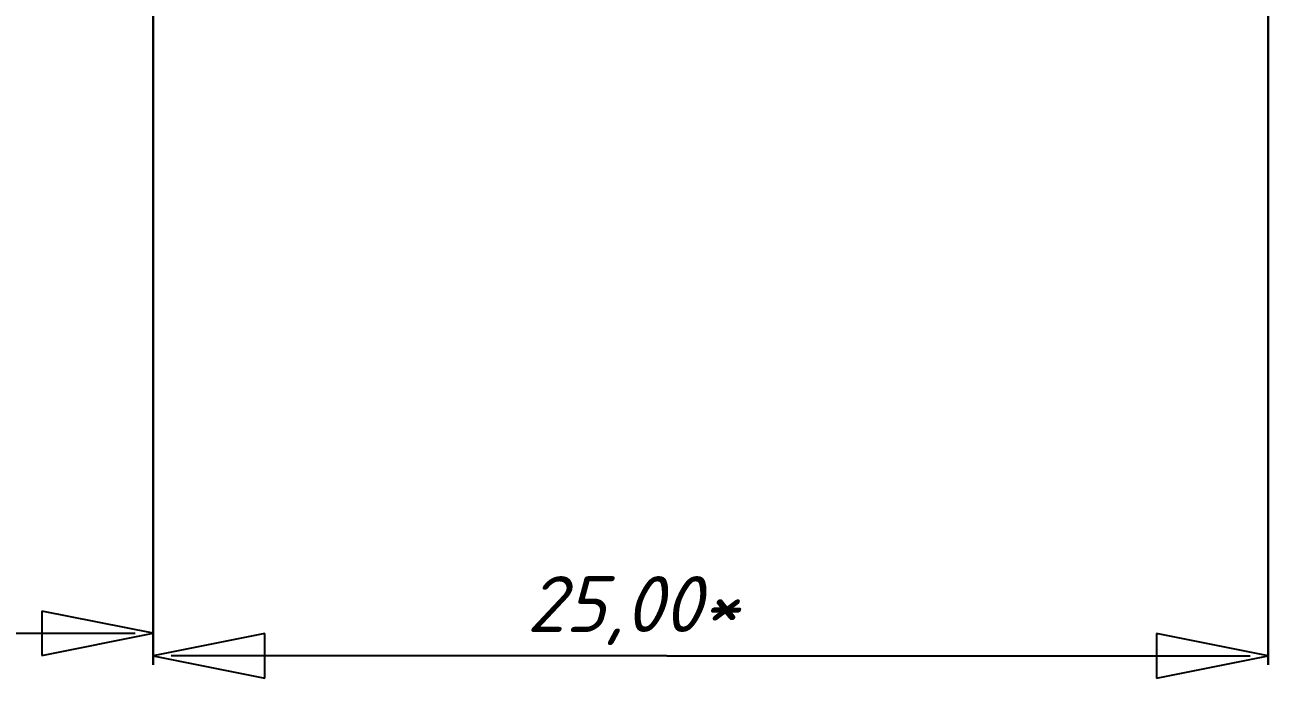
# Model space of a CAD drawing. Header units: inches. Extents: x 5 to 589, y -420 to -5.
# Drawn here: x 429.3 to 485.1, y -224.5 to -195.2 of the extents above; entities that cross this region are included whole.
import ezdxf

# ---------------------------------------------------------------- set-up
doc = ezdxf.new("R2010")
doc.units = ezdxf.units.IN
doc.header["$MEASUREMENT"] = 0
doc.styles.add('ISOCPEUR1', font='isocpeui.ttf', dxfattribs={"height": 4.7625})

msp = doc.modelspace()

# ---------------------------------------------------------------- linework, layer by layer
at = {"color": 18, "true_color": 0x000000}
for p, q in [((435.074, -159.627), (435.074, -222.9)), ((435.074, -222.9), (435.074, -159.627)), ((435.074, -159.627), (435.074, -223.91)), ((435.074, -223.91), (435.074, -159.627)), ((485.074, -159.627), (485.074, -223.91)), ((485.074, -223.91), (485.074, -159.627)), ((435.074, -222.5), (430.074, -221.5)), ((430.074, -221.5), (430.074, -223.5)), ((385, -222.5), (434.265, -222.5)), ((430.074, -223.5), (435.074, -222.5)), ((440.074, -222.51), (435.074, -223.51)), ((440.074, -224.51), (440.074, -222.51)), ((485.074, -223.51), (480.074, -222.51)), ((480.074, -222.51), (480.074, -224.51)), ((435.074, -223.51), (440.074, -224.51)), ((458.1, -223.51), (435.884, -223.51)), ((458.1, -223.51), (484.265, -223.51)), ((480.074, -224.51), (485.074, -223.51))]:
    msp.add_line(p, q, dxfattribs=at)

# ---------------------------------------------------------------- texts
at = {"color": 18, "true_color": 0x000000, "style": 'ISOCPEUR1'}
msp.add_text('25,00*', height=2.5066, dxfattribs=at).set_placement((451.823, -222.44))

doc.saveas('drawing.dxf')
